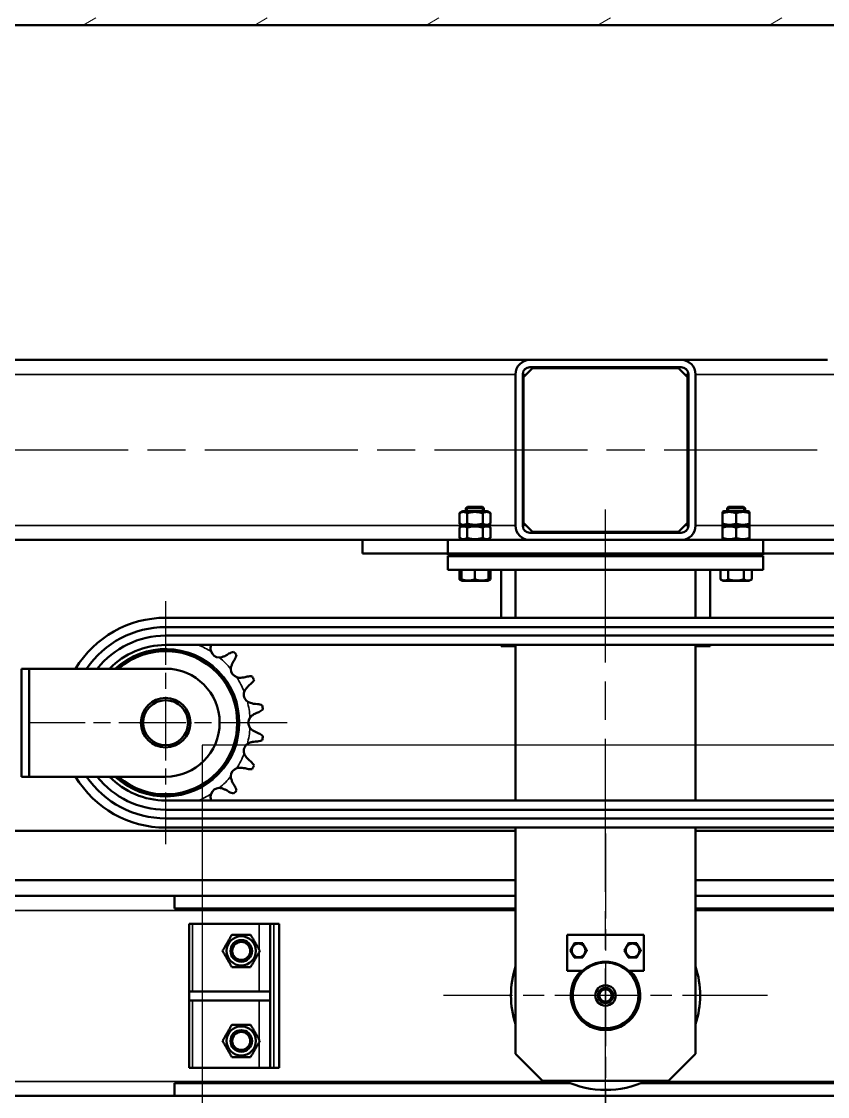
# Model space of a CAD drawing. Header units: millimetres. Extents: x 0 to 25230, y 0 to 17820.
# Drawn here: x 9365 to 10260, y 13495 to 14689 of the extents above; entities that cross this region are included whole.
import ezdxf

# ---------------------------------------------------------------- set-up
doc = ezdxf.new("R2010")
doc.units = ezdxf.units.MM
doc.header["$LTSCALE"] = 30
doc.linetypes.add('CHAIN', pattern=[0.7087, 0.4724, -0.0591, 0.1181, -0.0591])
for name, color, linetype, lineweight in [('Видимые тонкие (ГОСТ)', 7, 'Continuous', 35), ('Видимый контур (ГОСТ)', 7, 'Continuous', 50), ('Граница выносного элемента (ГОСТ)', 7, 'Continuous', 25), ('Линия резьбы (ГОСТ)', 7, 'Continuous', 25), ('Маркер центра (ГОСТ)', 7, 'Continuous', 25), ('Осевая линия (ГОСТ)', 7, 'Continuous', 25), ('Штриховка (ГОСТ)', 7, 'Continuous', 18)]:
    doc.layers.add(name, color=color, linetype=linetype, lineweight=lineweight)

# ---------------------------------------------------------------- blocks, each defined once
blk = doc.blocks.new('2dDetail7')
at = {"layer": 'Граница выносного элемента (ГОСТ)', "flags": 128}
blk.add_lwpolyline([(318.84, 442.347), (540.333, 442.347), (540.333, 462.83), (318.84, 462.83), (318.84, 442.347)], dxfattribs=at)

msp = doc.modelspace()

# ---------------------------------------------------------------- hatches: boundary and pattern name
at = {"layer": 'Штриховка (ГОСТ)'}
h = msp.add_hatch(dxfattribs=at)
h.set_pattern_fill('ANSI31', color=256, scale=762, angle=-14.9999778, style=0)
h.set_pattern_definition([(30, (0, 0), (-47.62503, 82.4889), [])])
edge = h.paths.add_edge_path()
edge.add_spline(control_points=[(13126.2136, 14684.9985), (13171.4757, 14684.9985), (13217.859, 14684.9921), (13312.2639, 14685.0405), (13360.2856, 14685.0945), (13457.3635, 14685.5099), (13506.4194, 14685.8721), (13604.9609, 14687.3268), (13654.4465, 14688.4215), (13802.6382, 14693.634), (13901.0755, 14699.6947), (14044.4847, 14716.3093), (14091.5807, 14723.1007), (14183.746, 14739.7229), (14228.8152, 14749.5538), (14295.9202, 14767.3033), (14320.2669, 14774.3433), (14369.5801, 14790.224), (14394.5456, 14799.0676), (14443.7764, 14818.4457), (14468.0453, 14828.9849), (14514.6718, 14851.3758), (14537.0284, 14863.2298), (14580.5005, 14888.5339), (14603.5752, 14903.3166), (14637.4928, 14927.8137), (14648.6847, 14936.3645), (14670.6272, 14954.1858), (14681.3778, 14963.4563), (14702.2443, 14982.642), (14712.3638, 14992.5609), (14731.8031, 15012.9483), (14741.1227, 15023.417), (14758.8187, 15044.7739), (14767.1956, 15055.6629), (14782.8982, 15077.7029), (14790.2239, 15088.8539), (14802.1959, 15108.6519), (14807.3998, 15117.8342), (14817.3966, 15136.9523), (14822.1888, 15146.8887), (14831.0605, 15167.0688), (14835.1407, 15177.3148), (14842.4149, 15197.6157), (14845.6091, 15207.6706), (14850.8742, 15226.3387), (14853.2453, 15235.8379), (14857.4001, 15255.413), (14859.1833, 15265.4891), (14862.0191, 15285.7403), (14863.0719, 15295.9177), (14864.4359, 15315.8793), (14864.7475, 15325.6635), (14864.7475, 15344.3334), (14864.4359, 15354.1177), (14863.0719, 15374.0793), (14862.0191, 15384.2566), (14859.1833, 15404.5079), (14857.4001, 15414.5839), (14853.2453, 15434.1591), (14850.8742, 15443.6583), (14845.6091, 15462.3264), (14842.4149, 15472.3813), (14835.1407, 15492.6822), (14831.0605, 15502.9282), (14822.1888, 15523.1083), (14817.3966, 15533.0446), (14807.3998, 15552.1628), (14802.1959, 15561.345), (14790.2239, 15581.143), (14782.8982, 15592.2941), (14767.1956, 15614.334), (14758.8187, 15625.223), (14741.1227, 15646.58), (14731.8031, 15657.0487), (14712.3638, 15677.4361), (14702.2443, 15687.3549), (14681.3778, 15706.5407), (14670.6272, 15715.8112), (14648.6847, 15733.6324), (14637.4928, 15742.1833), (14603.5752, 15766.6803), (14580.5005, 15781.463), (14537.0284, 15806.7671), (14514.6718, 15818.6211), (14468.0453, 15841.0121), (14443.7764, 15851.5512), (14394.5456, 15870.9293), (14369.5801, 15879.773), (14320.2669, 15895.6536), (14295.9202, 15902.6936), (14228.8152, 15920.4432), (14183.746, 15930.274), (14091.5807, 15946.8962), (14044.4847, 15953.6877), (13901.0755, 15970.3023), (13802.6382, 15976.363), (13654.4465, 15981.5755), (13604.9609, 15982.6701), (13506.4194, 15984.1249), (13457.3635, 15984.4871), (13360.2856, 15984.9024), (13312.2639, 15984.9564), (13217.859, 15985.0049), (13171.4757, 15984.9985), (13126.2136, 15984.9985)], knot_values=[0, 0, 0, 0, 13.578625195, 13.578625195, 27.15725039, 27.15725039, 40.735875585, 40.735875585, 54.314500781, 54.314500781, 81.471751171, 81.471751171, 95.050376366, 95.050376366, 108.629001561, 108.629001561, 115.874190743, 115.874190743, 123.119379925, 123.119379925, 130.364569107, 130.364569107, 137.609758289, 137.609758289, 145.454657742, 145.454657742, 149.377107469, 149.377107469, 153.299557196, 153.299557196, 157.222006923, 157.222006923, 161.14445665, 161.14445665, 165.066906377, 165.066906377, 168.989356104, 168.989356104, 172.007790596, 172.007790596, 175.026225088, 175.026225088, 178.04465958, 178.04465958, 181.063094072, 181.063094072, 183.863577234, 183.863577234, 186.664060397, 186.664060397, 189.46454356, 189.46454356, 192.265026722, 192.265026722, 195.065509885, 195.065509885, 197.865993047, 197.865993047, 200.66647621, 200.66647621, 203.466959373, 203.466959373, 206.485393864, 206.485393864, 209.503828356, 209.503828356, 212.522262848, 212.522262848, 215.54069734, 215.54069734, 219.463147067, 219.463147067, 223.385596794, 223.385596794, 227.308046521, 227.308046521, 231.230496248, 231.230496248, 235.152945975, 235.152945975, 239.075395702, 239.075395702, 246.920295156, 246.920295156, 254.165484338, 254.165484338, 261.410673519, 261.410673519, 268.655862701, 268.655862701, 275.901051883, 275.901051883, 289.479677078, 289.479677078, 303.058302273, 303.058302273, 330.215552664, 330.215552664, 343.794177859, 343.794177859, 357.372803054, 357.372803054, 370.951428249, 370.951428249, 384.530053444, 384.530053444, 384.530053444, 384.530053444], degree=3, periodic=0)
edge.add_line((13126.2136, 15984.9985), (7213.0679, 15984.9985))
edge.add_line((7213.0679, 15984.9985), (7213.0679, 15976.9985))
edge.add_line((7213.0679, 15976.9985), (13126.2136, 15976.9985))
edge.add_spline(control_points=[(13126.2136, 15976.9985), (13171.1811, 15976.9985), (13217.2625, 15977.0048), (13311.0534, 15976.957), (13358.7629, 15976.9037), (13455.2105, 15976.4939), (13503.9483, 15976.1366), (13601.8518, 15974.701), (13651.0175, 15973.6207), (13798.2537, 15968.4748), (13896.0594, 15962.4909), (14038.5563, 15946.0726), (14085.354, 15939.36), (14176.9388, 15922.9246), (14221.7259, 15913.2017), (14288.3553, 15895.6555), (14312.4917, 15888.7076), (14361.3833, 15873.0341), (14386.1375, 15864.3054), (14434.9572, 15845.1774), (14459.026, 15834.7733), (14505.274, 15812.6659), (14527.452, 15800.9604), (14570.5736, 15775.9737), (14593.462, 15761.3766), (14638.3294, 15729.1151), (14660.3054, 15711.4466), (14691.3707, 15683.0054), (14701.4154, 15673.2013), (14720.7125, 15653.0463), (14729.9647, 15642.6952), (14747.534, 15621.5742), (14755.8515, 15610.8035), (14771.4433, 15588.9985), (14778.7176, 15577.9642), (14790.5904, 15558.3938), (14795.7432, 15549.3313), (14805.6427, 15530.4608), (14810.3886, 15520.6524), (14819.1752, 15500.7305), (14823.2164, 15490.6147), (14830.4216, 15470.5702), (14833.5855, 15460.6415), (14838.7982, 15442.2148), (14841.1446, 15432.8428), (14845.2565, 15413.5289), (14847.0214, 15403.587), (14849.8282, 15383.6049), (14850.8702, 15373.5625), (14852.2204, 15353.8651), (14852.5288, 15344.2102), (14852.5288, 15325.7868), (14852.2204, 15316.1319), (14850.8702, 15296.4345), (14849.8282, 15286.3921), (14847.0214, 15266.4099), (14845.2565, 15256.468), (14841.1446, 15237.1542), (14838.7982, 15227.7822), (14833.5855, 15209.3555), (14830.4216, 15199.4268), (14823.2164, 15179.3822), (14819.1752, 15169.2664), (14810.3886, 15149.3445), (14805.6427, 15139.5362), (14795.7432, 15120.6657), (14790.5904, 15111.6032), (14778.7176, 15092.0328), (14771.4433, 15080.9985), (14755.8515, 15059.1935), (14747.534, 15048.4228), (14729.9647, 15027.3017), (14720.7125, 15016.9507), (14701.4154, 14996.7956), (14691.3707, 14986.9916), (14660.3054, 14958.5503), (14638.3294, 14940.8818), (14593.462, 14908.6204), (14570.5736, 14894.0233), (14527.452, 14869.0366), (14505.274, 14857.331), (14459.026, 14835.2237), (14434.9572, 14824.8196), (14386.1375, 14805.6916), (14361.3833, 14796.9629), (14312.4917, 14781.2893), (14288.3553, 14774.3415), (14221.7259, 14756.7952), (14176.9388, 14747.0724), (14085.354, 14730.637), (14038.5563, 14723.9243), (13896.0594, 14707.506), (13798.2537, 14701.5222), (13651.0175, 14696.3763), (13601.8518, 14695.296), (13503.9483, 14693.8603), (13455.2105, 14693.503), (13358.7629, 14693.0932), (13311.0534, 14693.0399), (13217.2625, 14692.9922), (13171.1811, 14692.9985), (13126.2136, 14692.9985)], knot_values=[-381.414228424, -381.414228424, -381.414228424, -381.414228424, -367.923982267, -367.923982267, -354.433736111, -354.433736111, -340.943489954, -340.943489954, -327.453243798, -327.453243798, -300.472751485, -300.472751485, -286.982505328, -286.982505328, -273.492259172, -273.492259172, -266.312187412, -266.312187412, -259.132115652, -259.132115652, -251.952043891, -251.952043891, -244.771972131, -244.771972131, -237.00070509, -237.00070509, -229.229438049, -229.229438049, -225.343804529, -225.343804529, -221.458171008, -221.458171008, -217.572537488, -217.572537488, -213.686903967, -213.686903967, -210.705460386, -210.705460386, -207.724016804, -207.724016804, -204.742573223, -204.742573223, -201.761129641, -201.761129641, -198.997625784, -198.997625784, -196.234121927, -196.234121927, -193.470618069, -193.470618069, -190.707114212, -190.707114212, -187.943610355, -187.943610355, -185.180106497, -185.180106497, -182.41660264, -182.41660264, -179.653098783, -179.653098783, -176.671655201, -176.671655201, -173.69021162, -173.69021162, -170.708768038, -170.708768038, -167.727324457, -167.727324457, -163.841690936, -163.841690936, -159.956057416, -159.956057416, -156.070423895, -156.070423895, -152.184790375, -152.184790375, -144.413523334, -144.413523334, -136.642256293, -136.642256293, -129.462184532, -129.462184532, -122.282112772, -122.282112772, -115.102041012, -115.102041012, -107.921969252, -107.921969252, -94.431723096, -94.431723096, -80.941476939, -80.941476939, -53.960984626, -53.960984626, -40.47073847, -40.47073847, -26.980492313, -26.980492313, -13.490246157, -13.490246157, 0, 0, 0, 0], degree=3, periodic=0)
edge.add_line((13126.2136, 14692.9985), (7213.0679, 14692.9985))
edge.add_line((7213.0679, 14692.9985), (7213.0679, 14684.9985))
edge.add_line((7213.0679, 14684.9985), (7413.0679, 14684.9985))
edge.add_line((7413.0679, 14684.9985), (13126.2136, 14684.9985))

# ---------------------------------------------------------------- linework, layer by layer
at = {"layer": 'Видимые тонкие (ГОСТ)'}
for p, q in [((7721.0679, 14296.9985), (9913.0679, 14296.9985)), ((9921.0679, 14296.9985), (9925.0679, 14296.9985)), ((10101.0679, 14296.9985), (10105.0679, 14296.9985)), ((10113.0679, 14296.9985), (10577.0679, 14296.9985)), ((7689.0679, 14128.9985), (9854.5679, 14128.9985)), ((9881.5679, 14128.9985), (9913.0679, 14128.9985)), ((9921.0679, 14128.9985), (9925.0679, 14128.9985)), ((10101.0679, 14128.9985), (10105.0679, 14128.9985)), ((10113.0679, 14128.9985), (10144.5679, 14128.9985)), ((10171.5679, 14128.9985), (10564.0679, 14128.9985)), ((9222.5679, 13701.4985), (9913.0679, 13701.4985)), ((10113.0679, 13701.4985), (17251.6561, 13701.4985)), ((9554.5679, 13611.4985), (9554.5679, 13686.4985)), ((9628.5679, 13657.8575), (9628.5679, 13686.4985)), ((9644.5679, 13526.4985), (9644.5679, 13686.4985)), ((9628.5679, 13611.4985), (9628.5679, 13655.1395)), ((9554.5679, 13526.4985), (9554.5679, 13601.4985)), ((9628.5679, 13557.8575), (9628.5679, 13601.4985)), ((9628.5679, 13526.4985), (9628.5679, 13555.1395)), ((9222.5679, 13511.4985), (9969.4244, 13511.4985)), ((10056.7113, 13511.4985), (16590.7833, 13511.4985))]:
    msp.add_line(p, q, dxfattribs=at)
for radius, start, end in [(82.215, 226.8691132, 133.1308868), (93.8, 57.4055873, 67.0576597), (93.8, 39.4055873, 50.5944127), (93.8, 21.4055873, 32.5944127), (93.8, 3.4055873, 14.5944127), (93.8, 345.4055873, 356.5944127), (93.8, 327.4055873, 338.5944127), (93.8, 309.4055873, 320.5944127), (93.8, 292.9423403, 302.5944127)]:
    msp.add_arc((9524.5679, 13909.9985), radius, start, end, dxfattribs=at)
at = {"layer": 'Видимый контур (ГОСТ)'}
for p, q in [((7213.0679, 14684.9985), (13126.2136, 14684.9985)), ((8016.6213, 14312.9985), (9929.0679, 14312.9985)), ((9929.0679, 14312.9985), (10097.0679, 14312.9985)), ((10097.0679, 14312.9985), (10259.5145, 14312.9985)), ((9913.0679, 14128.9985), (9913.0679, 14296.9985)), ((9921.0679, 14296.9985), (9921.0679, 14128.9985)), ((9932.0679, 14303.9985), (9922.0679, 14293.9985)), ((10097.0679, 14304.9985), (9929.0679, 14304.9985)), ((10094.0679, 14303.9985), (9932.0679, 14303.9985)), ((10104.0679, 14293.9985), (10094.0679, 14303.9985)), ((10105.0679, 14128.9985), (10105.0679, 14296.9985)), ((10113.0679, 14296.9985), (10113.0679, 14128.9985)), ((9922.0679, 14293.9985), (9922.0679, 14131.9985)), ((10104.0679, 14131.9985), (10104.0679, 14293.9985)), ((9854.5679, 14144.9985), (9850.7474, 14142.7927)), ((9850.7474, 14142.7927), (9850.7474, 14131.2043)), ((9881.5679, 14144.9985), (9854.5679, 14144.9985)), ((9859.7346, 14149.9985), (9858.0679, 14148.3318)), ((9878.0679, 14148.3318), (9858.0679, 14148.3318)), ((9858.0679, 14144.9985), (9858.0679, 14148.3318)), ((9859.4076, 14142.7927), (9859.4076, 14131.2043)), ((9859.7346, 14149.9985), (9876.4012, 14149.9985)), ((9876.4012, 14149.9985), (9878.0679, 14148.3318)), ((9876.7281, 14142.7927), (9876.7281, 14131.2043)), ((9878.0679, 14144.9985), (9878.0679, 14148.3318)), ((9881.5679, 14144.9985), (9885.3884, 14142.7927)), ((9885.3884, 14142.7927), (9885.3884, 14131.2043)), ((10144.5679, 14144.9985), (10143.0679, 14144.1325)), ((10143.0679, 14142.7927), (10143.0679, 14144.1325)), ((10143.0679, 14142.7927), (10143.0679, 14131.2043)), ((10171.5679, 14144.9985), (10144.5679, 14144.9985)), ((10149.7346, 14149.9985), (10148.0679, 14148.3318)), ((10168.0679, 14148.3318), (10148.0679, 14148.3318)), ((10148.0679, 14144.9985), (10148.0679, 14148.3318)), ((10149.7346, 14149.9985), (10166.4012, 14149.9985)), ((10158.0679, 14142.7927), (10158.0679, 14131.2043)), ((10166.4012, 14149.9985), (10168.0679, 14148.3318)), ((10168.0679, 14144.9985), (10168.0679, 14148.3318)), ((10171.5679, 14144.9985), (10173.0679, 14144.1325)), ((10173.0679, 14144.1325), (10173.0679, 14142.7927)), ((10173.0679, 14142.7927), (10173.0679, 14131.2043)), ((9854.5679, 14128.9985), (9850.7474, 14131.2043)), ((9854.5679, 14128.9985), (9850.7474, 14126.7927)), ((9881.5679, 14128.9985), (9854.5679, 14128.9985)), ((9854.5679, 14128.9985), (9881.5679, 14128.9985)), ((9881.5679, 14128.9985), (9885.3884, 14131.2043)), ((9881.5679, 14128.9985), (9885.3884, 14126.7927)), ((9922.0679, 14131.9985), (9932.0679, 14121.9985)), ((10094.0679, 14121.9985), (10104.0679, 14131.9985)), ((10143.0679, 14129.8645), (10143.0679, 14131.2043)), ((10144.5679, 14128.9985), (10143.0679, 14129.8645)), ((10144.5679, 14128.9985), (10143.0679, 14128.1325)), ((10143.0679, 14126.7927), (10143.0679, 14128.1325)), ((10171.5679, 14128.9985), (10144.5679, 14128.9985)), ((10144.5679, 14128.9985), (10171.5679, 14128.9985)), ((10171.5679, 14128.9985), (10173.0679, 14129.8645)), ((10171.5679, 14128.9985), (10173.0679, 14128.1325)), ((10173.0679, 14131.2043), (10173.0679, 14129.8645)), ((10173.0679, 14128.1325), (10173.0679, 14126.7927)), ((9850.7474, 14126.7927), (9850.7474, 14115.2043)), ((9859.4076, 14126.7927), (9859.4076, 14115.2043)), ((9876.7281, 14126.7927), (9876.7281, 14115.2043)), ((9885.3884, 14126.7927), (9885.3884, 14115.2043)), ((9929.0679, 14120.9985), (10097.0679, 14120.9985)), ((9932.0679, 14121.9985), (10094.0679, 14121.9985)), ((10143.0679, 14126.7927), (10143.0679, 14115.2043)), ((10158.0679, 14126.7927), (10158.0679, 14115.2043)), ((10173.0679, 14126.7927), (10173.0679, 14115.2043)), ((7836.0679, 14112.9985), (9743.0679, 14112.9985)), ((9743.0679, 14112.9985), (9838.0679, 14112.9985)), ((9743.0679, 14097.9985), (9743.0679, 14112.9985)), ((9838.0679, 14112.9985), (9929.0679, 14112.9985)), ((9838.0679, 14097.9985), (9838.0679, 14112.9985)), ((9854.5679, 14112.9985), (9850.7474, 14115.2043)), ((9881.5679, 14112.9985), (9885.3884, 14115.2043)), ((10097.0679, 14112.9985), (9929.0679, 14112.9985)), ((10097.0679, 14112.9985), (10188.0679, 14112.9985)), ((10143.0679, 14113.8645), (10143.0679, 14115.2043)), ((10144.5679, 14112.9985), (10143.0679, 14113.8645)), ((10171.5679, 14112.9985), (10173.0679, 14113.8645)), ((10173.0679, 14115.2043), (10173.0679, 14113.8645)), ((10188.0679, 14112.9985), (10283.0679, 14112.9985)), ((10188.0679, 14097.9985), (10188.0679, 14112.9985)), ((9743.0679, 14097.9985), (9838.0679, 14097.9985)), ((9838.0679, 14097.9985), (10188.0679, 14097.9985)), ((9838.0679, 14096.9985), (9838.0679, 14097.9985)), ((9838.0679, 14097.9985), (10188.0679, 14097.9985)), ((9838.0679, 14096.9985), (10188.0679, 14096.9985)), ((9838.0679, 14095.9985), (9838.0679, 14096.9985)), ((9838.0679, 14096.9985), (10188.0679, 14096.9985)), ((9838.0679, 14095.9985), (10188.0679, 14095.9985)), ((9838.0679, 14094.9985), (10188.0679, 14094.9985)), ((9838.0679, 14079.9985), (9838.0679, 14094.9985)), ((9858.0679, 14094.9985), (9858.0679, 14095.9985)), ((9878.0679, 14094.9985), (9878.0679, 14095.9985)), ((10148.0679, 14094.9985), (10148.0679, 14095.9985)), ((10168.0679, 14094.9985), (10168.0679, 14095.9985)), ((10188.0679, 14096.9985), (10188.0679, 14097.9985)), ((10188.0679, 14097.9985), (10283.0679, 14097.9985)), ((10188.0679, 14095.9985), (10188.0679, 14096.9985)), ((10188.0679, 14079.9985), (10188.0679, 14094.9985)), ((9838.0679, 14079.9985), (10188.0679, 14079.9985)), ((9850.7474, 14069.2712), (9850.7474, 14079.9985)), ((9853.0679, 14067.9315), (9850.7474, 14069.2712)), ((9853.0679, 14069.2712), (9853.0679, 14079.9985)), ((9853.0679, 14069.2712), (9853.0679, 14067.9315)), ((9868.0679, 14069.2712), (9868.0679, 14079.9985)), ((9883.0679, 14069.2712), (9883.0679, 14079.9985)), ((9883.0679, 14067.9315), (9883.0679, 14069.2712)), ((9883.0679, 14067.9315), (9885.3884, 14069.2712)), ((9885.3884, 14069.2712), (9885.3884, 14079.9985)), ((9913.0679, 14079.9985), (9897.0679, 14079.9985)), ((9897.0679, 14026.5787), (9897.0679, 14079.9985)), ((9913.0679, 14026.5787), (9913.0679, 14079.9985)), ((10129.0679, 14079.9985), (10113.0679, 14079.9985)), ((10113.0679, 14026.5787), (10113.0679, 14079.9985)), ((10129.0679, 14026.5787), (10129.0679, 14079.9985)), ((10140.7474, 14069.2712), (10140.7474, 14079.9985)), ((10143.8179, 14067.4985), (10140.7474, 14069.2712)), ((10149.4076, 14069.2712), (10149.4076, 14079.9985)), ((10166.7281, 14069.2712), (10166.7281, 14079.9985)), ((10172.3179, 14067.4985), (10175.3884, 14069.2712)), ((10175.3884, 14069.2712), (10175.3884, 14079.9985)), ((9853.8179, 14067.4985), (9853.0679, 14067.9315)), ((9882.3179, 14067.4985), (9853.8179, 14067.4985)), ((9882.3179, 14067.4985), (9883.0679, 14067.9315)), ((10172.3179, 14067.4985), (10143.8179, 14067.4985)), ((10488.0679, 14026.5787), (9524.5679, 14026.5787)), ((10488.0679, 14016.2437), (9524.5679, 14016.2437)), ((10488.0679, 14006.7137), (9524.5679, 14006.7137)), ((10488.0679, 13996.3787), (9524.5679, 13996.3787)), ((9594.9191, 13986.7059), (9592.8953, 13985.4802)), ((9897.0679, 13994.9985), (9897.0679, 13996.3787)), ((9913.0679, 13994.9985), (9897.0679, 13994.9985)), ((9913.0679, 13994.9985), (9913.0679, 13996.3787)), ((9913.0679, 13994.9985), (9913.0679, 13823.6183)), ((10113.0679, 13994.9985), (10113.0679, 13996.3787)), ((10113.0679, 13823.6183), (10113.0679, 13994.9985)), ((10129.0679, 13994.9985), (10113.0679, 13994.9985)), ((10129.0679, 13994.9985), (10129.0679, 13996.3787)), ((9600.0496, 13978.3259), (9601.2753, 13980.3497)), ((9364.5679, 13969.9985), (9364.6152, 13969.9985)), ((9364.6152, 13969.9985), (9364.6152, 13849.9985)), ((9364.6152, 13969.9985), (9373.0062, 13969.9985)), ((9373.0062, 13969.9985), (9373.0062, 13849.9985)), ((9373.0062, 13969.9985), (9524.5679, 13969.9985)), ((9615.1798, 13961.2118), (9612.8763, 13960.6716)), ((9617.4696, 13951.6566), (9619.2607, 13953.2026)), ((9626.5707, 13930.7047), (9624.213, 13930.9026)), ((9625.7958, 13920.9095), (9627.9769, 13921.8263)), ((9624.213, 13889.0943), (9626.5707, 13889.2923)), ((9627.9769, 13898.1706), (9625.7958, 13899.0875)), ((9619.2607, 13866.7944), (9617.4696, 13868.3404)), ((9612.8763, 13859.3254), (9615.1798, 13858.7851)), ((9364.6152, 13849.9985), (9364.5679, 13849.9985)), ((9373.0062, 13849.9985), (9364.6152, 13849.9985)), ((9524.5679, 13849.9985), (9373.0062, 13849.9985)), ((9601.2753, 13839.6472), (9600.0496, 13841.671)), ((9592.8953, 13834.5167), (9594.9191, 13833.2911)), ((9524.5679, 13823.6183), (17199.0679, 13823.6183)), ((9524.5679, 13813.2833), (17179.0679, 13813.2833)), ((9524.5679, 13803.7533), (17179.0679, 13803.7533)), ((9222.5679, 13789.9985), (9913.0679, 13789.9985)), ((9524.5679, 13793.4183), (17179.0679, 13793.4183)), ((9913.0679, 13793.4183), (9913.0679, 13541.9985)), ((10113.0679, 13541.9985), (10113.0679, 13793.4183)), ((10113.0679, 13789.9985), (10519.5832, 13789.9985)), ((9222.5679, 13734.9985), (9913.0679, 13734.9985)), ((10113.0679, 13734.9985), (17129.0679, 13734.9985)), ((9222.5679, 13717.4985), (9534.5679, 13717.4985)), ((9534.5679, 13717.4985), (9913.0679, 13717.4985)), ((9534.5679, 13717.4985), (9534.5679, 13703.4985)), ((10113.0679, 13717.4985), (16234.5679, 13717.4985)), ((9913.0679, 13703.4985), (9534.5679, 13703.4985)), ((16234.5679, 13703.4985), (10113.0679, 13703.4985)), ((9550.5679, 13686.4985), (9554.5679, 13686.4985)), ((9550.5679, 13611.4985), (9550.5679, 13686.4985)), ((9628.5679, 13686.4985), (9554.5679, 13686.4985)), ((9640.5679, 13686.4985), (9628.5679, 13686.4985)), ((9640.5679, 13686.4985), (9644.5679, 13686.4985)), ((9640.5679, 13611.4985), (9640.5679, 13686.4985)), ((9650.5679, 13686.4985), (9644.5679, 13686.4985)), ((9650.5679, 13526.4985), (9650.5679, 13686.4985)), ((9970.5679, 13674.4985), (9970.5679, 13634.4985)), ((10055.5679, 13674.4985), (9970.5679, 13674.4985)), ((10055.5679, 13634.4985), (10055.5679, 13674.4985)), ((9970.5679, 13634.4985), (9987.5728, 13634.4985)), ((10038.563, 13634.4985), (10055.5679, 13634.4985)), ((9550.5679, 13611.4985), (9640.5679, 13611.4985)), ((9550.5679, 13601.4985), (9550.5679, 13611.4985)), ((9640.5679, 13601.4985), (9640.5679, 13611.4985)), ((9550.5679, 13526.4985), (9550.5679, 13601.4985)), ((9640.5679, 13601.4985), (9550.5679, 13601.4985)), ((9640.5679, 13526.4985), (9640.5679, 13601.4985)), ((9943.0679, 13511.9985), (9913.0679, 13541.9985)), ((10113.0679, 13541.9985), (10083.0679, 13511.9985)), ((9550.5679, 13526.4985), (9554.5679, 13526.4985)), ((9628.5679, 13526.4985), (9554.5679, 13526.4985)), ((9640.5679, 13526.4985), (9628.5679, 13526.4985)), ((9640.5679, 13526.4985), (9644.5679, 13526.4985)), ((9650.5679, 13526.4985), (9644.5679, 13526.4985)), ((9534.5679, 13509.4985), (9974.0967, 13509.4985)), ((9534.5679, 13509.4985), (9534.5679, 13495.4985)), ((9943.0679, 13511.9985), (10083.0679, 13511.9985)), ((10052.039, 13509.4985), (16234.5679, 13509.4985)), ((9222.5679, 13495.4985), (9534.5679, 13495.4985)), ((16234.5679, 13495.4985), (9534.5679, 13495.4985))]:
    msp.add_line(p, q, dxfattribs=at)
for centre, radius in [((9524.5679, 13909.9985), 27.5), ((9524.5679, 13909.9985), 25), ((9608.5679, 13656.4985), 16.2), ((9608.5679, 13656.4985), 12), ((9608.5679, 13656.4985), 10), ((9983.0679, 13656.9985), 7.6), ((10043.0679, 13656.9985), 7.6), ((10013.0679, 13606.9985), 37.5), ((10013.0679, 13606.9985), 36.5), ((10013.0679, 13606.9985), 11.3868), ((10013.0679, 13606.9985), 8.5), ((10013.0679, 13606.9985), 8.4675), ((10013.0679, 13606.9985), 6.9175), ((9608.5679, 13556.4985), 16.2), ((9608.5679, 13556.4985), 12), ((9608.5679, 13556.4985), 10)]:
    msp.add_circle(centre, radius, dxfattribs=at)
for centre, radius, start, end in [((9929.0679, 14296.9985), 16, 90, 180), ((10097.0679, 14296.9985), 16, 0, 90), ((9929.0679, 14296.9985), 8, 90, 180), ((10097.0679, 14296.9985), 8, 0, 90), ((9929.0679, 14128.9985), 16, 180, 270), ((9929.0679, 14128.9985), 8, 180, 270), ((10097.0679, 14128.9985), 8, 270, 0), ((10097.0679, 14128.9985), 16, 270, 0), ((9524.5679, 13909.9985), 116.5802, 90, 149.0247887), ((9524.5679, 13909.9985), 106.2452, 90, 145.6163571), ((9524.5679, 13909.9985), 96.7152, 90, 141.656241), ((9524.5679, 13909.9985), 86.3802, 90, 136.0043571), ((9524.5679, 13909.9985), 80.615, 228.0971529, 131.9028471), ((9524.5679, 13909.9985), 79.615, 228.9055294, 131.0944706), ((9584.2163, 13992.0975), 9.623, 198.617192, 269.382808), ((9524.5679, 13909.9985), 109.04, 43.8080987, 46.1919013), ((9524.5679, 13909.9985), 60, 270, 90), ((9606.6669, 13969.6469), 9.623, 180.617192, 251.382808), ((9524.5679, 13909.9985), 109.04, 25.8080987, 28.1919013), ((9621.0811, 13941.3575), 9.623, 162.617192, 233.382808), ((9524.5679, 13909.9985), 109.04, 7.8080987, 10.1919013), ((9626.0479, 13909.9985), 9.623, 144.617192, 215.382808), ((9524.5679, 13909.9985), 109.04, 349.8080987, 352.1919013), ((9621.0811, 13878.6394), 9.623, 126.617192, 197.382808), ((9606.6669, 13850.35), 9.623, 108.617192, 179.382808), ((9524.5679, 13909.9985), 109.04, 331.8080987, 334.1919013), ((9524.5679, 13909.9985), 116.5802, 210.9752113, 270), ((9524.5679, 13909.9985), 106.2452, 214.3836429, 270), ((9524.5679, 13909.9985), 96.7152, 218.343759, 270), ((9524.5679, 13909.9985), 86.3802, 223.9956429, 270), ((9584.2163, 13827.8994), 9.623, 90.617192, 161.382808), ((9524.5679, 13909.9985), 109.04, 313.8080987, 316.1919013), ((10013.0679, 13606.9985), 105, 162.2472098, 197.7527902), ((10013.0679, 13606.9985), 105, 342.2472098, 17.7527902), ((10013.0679, 13606.9985), 38.5919, 134.5544062, 45.4455938), ((10013.0679, 13606.9985), 105, 244.7912347, 295.2087653)]:
    msp.add_arc(centre, radius, start, end, dxfattribs=at)
for points, weights in [([(9859.4076, 14142.7927), (9855.0775, 14145.2927), (9850.7474, 14142.7927)], [1, 1.15470053838, 1]), ([(9876.7281, 14142.7927), (9868.0679, 14145.2927), (9859.4076, 14142.7927)], [1, 1.15470053838, 1]), ([(9885.3884, 14142.7927), (9881.0583, 14145.2927), (9876.7281, 14142.7927)], [1, 1.15470053838, 1]), ([(10158.0679, 14142.7927), (10150.5679, 14145.2927), (10143.0679, 14142.7927)], [1, 1.15470053838, 1]), ([(10173.0679, 14142.7927), (10165.5679, 14145.2927), (10158.0679, 14142.7927)], [1, 1.15470053838, 1]), ([(9850.7474, 14131.2043), (9855.0775, 14128.7043), (9859.4076, 14131.2043)], [1, 1.15470053838, 1]), ([(9859.4076, 14126.7927), (9855.0775, 14129.2927), (9850.7474, 14126.7927)], [1, 1.15470053838, 1]), ([(9859.4076, 14131.2043), (9868.0679, 14128.7043), (9876.7281, 14131.2043)], [1, 1.15470053838, 1]), ([(9876.7281, 14126.7927), (9868.0679, 14129.2927), (9859.4076, 14126.7927)], [1, 1.15470053838, 1]), ([(9876.7281, 14131.2043), (9881.0583, 14128.7043), (9885.3884, 14131.2043)], [1, 1.15470053838, 1]), ([(9885.3884, 14126.7927), (9881.0583, 14129.2927), (9876.7281, 14126.7927)], [1, 1.15470053838, 1]), ([(10143.0679, 14131.2043), (10150.5679, 14128.7043), (10158.0679, 14131.2043)], [1, 1.15470053838, 1]), ([(10158.0679, 14126.7927), (10150.5679, 14129.2927), (10143.0679, 14126.7927)], [1, 1.15470053838, 1]), ([(10158.0679, 14131.2043), (10165.5679, 14128.7043), (10173.0679, 14131.2043)], [1, 1.15470053838, 1]), ([(10173.0679, 14126.7927), (10165.5679, 14129.2927), (10158.0679, 14126.7927)], [1, 1.15470053838, 1]), ([(9850.7474, 14115.2043), (9855.0775, 14112.7043), (9859.4076, 14115.2043)], [1, 1.15470053838, 1]), ([(9859.4076, 14115.2043), (9868.0679, 14112.7043), (9876.7281, 14115.2043)], [1, 1.15470053838, 1]), ([(9876.7281, 14115.2043), (9881.0583, 14112.7043), (9885.3884, 14115.2043)], [1, 1.15470053838, 1]), ([(10143.0679, 14115.2043), (10150.5679, 14112.7043), (10158.0679, 14115.2043)], [1, 1.15470053838, 1]), ([(10158.0679, 14115.2043), (10165.5679, 14112.7043), (10173.0679, 14115.2043)], [1, 1.15470053838, 1]), ([(9853.0679, 14068.237), (9851.9709, 14068.5648), (9850.7474, 14069.2712)], [1.22833452485, 1.20590477449, 1.16025403784]), ([(9868.0679, 14069.2712), (9860.5679, 14066.7712), (9853.0679, 14069.2712)], [1.16025403784, 1.33974596216, 1.16025403784]), ([(9883.0679, 14069.2712), (9875.5679, 14066.7712), (9868.0679, 14069.2712)], [1.16025403784, 1.33974596216, 1.16025403784]), ([(9885.3884, 14069.2712), (9884.1649, 14068.5648), (9883.0679, 14068.237)], [1.16025403784, 1.20590477449, 1.22833452485]), ([(10149.4076, 14069.2712), (10145.0775, 14066.7712), (10140.7474, 14069.2712)], [1.16025403784, 1.33974596216, 1.16025403784]), ([(10166.7281, 14069.2712), (10158.0679, 14066.7712), (10149.4076, 14069.2712)], [1.16025403784, 1.33974596216, 1.16025403784]), ([(10175.3884, 14069.2712), (10171.0583, 14066.7712), (10166.7281, 14069.2712)], [1.16025403784, 1.33974596216, 1.16025403784]), ([(9587.7833, 13656.4985), (9592.9794, 13665.4985), (9598.1756, 13674.4985)], [1, 1.15470053838, 1]), ([(9598.1756, 13674.4985), (9608.5679, 13674.4985), (9618.9602, 13674.4985)], [1, 1.15470053838, 1]), ([(9618.9602, 13674.4985), (9624.1563, 13665.4985), (9629.3525, 13656.4985)], [1, 1.15470053838, 1]), ([(9978.4491, 13664.9985), (9976.1397, 13660.9985), (9973.8303, 13656.9985)], [1.16025403784, 1.33974596216, 1.16025403784]), ([(9987.6867, 13664.9985), (9983.0679, 13664.9985), (9978.4491, 13664.9985)], [1.16025403784, 1.33974596216, 1.16025403784]), ([(9992.3055, 13656.9985), (9989.9961, 13660.9985), (9987.6867, 13664.9985)], [1.16025403784, 1.33974596216, 1.16025403784]), ([(10038.4491, 13664.9985), (10036.1397, 13660.9985), (10033.8303, 13656.9985)], [1.16025403784, 1.33974596216, 1.16025403784]), ([(10047.6867, 13664.9985), (10043.0679, 13664.9985), (10038.4491, 13664.9985)], [1.16025403784, 1.33974596216, 1.16025403784]), ([(10052.3055, 13656.9985), (10049.9961, 13660.9985), (10047.6867, 13664.9985)], [1.16025403784, 1.33974596216, 1.16025403784]), ([(9598.1756, 13638.4985), (9592.9794, 13647.4985), (9587.7833, 13656.4985)], [1, 1.15470053838, 1]), ([(9629.3525, 13656.4985), (9624.1563, 13647.4985), (9618.9602, 13638.4985)], [1, 1.15470053838, 1]), ([(9973.8303, 13656.9985), (9976.1397, 13652.9985), (9978.4491, 13648.9985)], [1.16025403784, 1.33974596216, 1.16025403784]), ([(9987.6867, 13648.9985), (9989.9961, 13652.9985), (9992.3055, 13656.9985)], [1.16025403784, 1.33974596216, 1.16025403784]), ([(10033.8303, 13656.9985), (10036.1397, 13652.9985), (10038.4491, 13648.9985)], [1.16025403784, 1.33974596216, 1.16025403784]), ([(10047.6867, 13648.9985), (10049.9961, 13652.9985), (10052.3055, 13656.9985)], [1.16025403784, 1.33974596216, 1.16025403784]), ([(9618.9602, 13638.4985), (9608.5679, 13638.4985), (9598.1756, 13638.4985)], [1, 1.15470053838, 1]), ([(9978.4491, 13648.9985), (9983.0679, 13648.9985), (9987.6867, 13648.9985)], [1.16025403784, 1.33974596216, 1.16025403784]), ([(10038.4491, 13648.9985), (10043.0679, 13648.9985), (10047.6867, 13648.9985)], [1.16025403784, 1.33974596216, 1.16025403784]), ([(9587.7833, 13556.4985), (9592.9794, 13565.4985), (9598.1756, 13574.4985)], [1, 1.15470053838, 1]), ([(9598.1756, 13574.4985), (9608.5679, 13574.4985), (9618.9602, 13574.4985)], [1, 1.15470053838, 1]), ([(9618.9602, 13574.4985), (9624.1563, 13565.4985), (9629.3525, 13556.4985)], [1, 1.15470053838, 1]), ([(9598.1756, 13538.4985), (9592.9794, 13547.4985), (9587.7833, 13556.4985)], [1, 1.15470053838, 1]), ([(9629.3525, 13556.4985), (9624.1563, 13547.4985), (9618.9602, 13538.4985)], [1, 1.15470053838, 1]), ([(9618.9602, 13538.4985), (9608.5679, 13538.4985), (9598.1756, 13538.4985)], [1, 1.15470053838, 1])]:
    msp.add_rational_spline(points, weights, degree=2, dxfattribs=at)
for points, knots in [([(9574.5992, 13991.7617), (9574.5627, 13992.8057), (9574.5922, 13993.8467), (9574.7319, 13995.3833), (9574.7928, 13995.8832), (9574.8684, 13996.3787)], [-0.6682786953, -0.6682786953, -0.6682786953, -0.6682786953, -0.3543811054, -0.3543811054, -0.2012069395, -0.2012069395, -0.2012069395, -0.2012069395]), ([(9592.8953, 13985.4802), (9592.0378, 13984.9609), (9591.1422, 13984.4893), (9589.1324, 13983.5857), (9588.0162, 13983.1763), (9586.8688, 13982.8473)], [-0.668181658, -0.668181658, -0.668181658, -0.668181658, -0.3585897733, -0.3585897733, 0, 0, 0, 0]), ([(9586.8688, 13982.8473), (9586.0092, 13982.6008), (9585.1181, 13982.475), (9584.1848, 13982.4745), (9584.1488, 13982.4747), (9584.1127, 13982.4751)], [-1.7525851088, -1.7525851088, -1.7525851088, -1.7525851088, -1.4833139579, -1.4833139579, -1.4724792227, -1.4724792227, -1.4724792227, -1.4724792227]), ([(9597.4167, 13972.2994), (9597.7353, 13973.4105), (9598.1294, 13974.4926), (9599.0244, 13976.5073), (9599.5113, 13977.4371), (9600.0496, 13978.3259)], [-0.6682459205, -0.6682459205, -0.6682459205, -0.6682459205, -0.320945007, -0.320945007, 0, 0, 0, 0]), ([(9620.6725, 13961.5118), (9619.8488, 13961.6121), (9619.0124, 13961.6478), (9617.1748, 13961.5777), (9616.1731, 13961.4447), (9615.1798, 13961.2118)], [-0.5930777771, -0.5930777771, -0.5930777771, -0.5930777771, -0.3215099907, -0.3215099907, 0, 0, 0, 0]), ([(9613.1033, 13946.7386), (9613.7498, 13947.6972), (9614.4592, 13948.6048), (9615.933, 13950.2443), (9616.6832, 13950.9778), (9617.4696, 13951.6566)], [-0.6682459345, -0.6682459345, -0.6682459345, -0.6682459345, -0.3208533586, -0.3208533586, 0, 0, 0, 0]), ([(9611.8976, 13944.2324), (9611.9548, 13944.4153), (9612.0176, 13944.5966), (9612.3493, 13945.4694), (9612.6911, 13946.1276), (9613.1033, 13946.7386)], [-0.4126268254, -0.4126268254, -0.4126268254, -0.4126268254, -0.354982867, -0.354982867, -0.1323552973, -0.1323552973, -0.1323552973, -0.1323552973]), ([(9617.7898, 13932.3149), (9617.0218, 13932.5944), (9616.2921, 13932.9708), (9615.5248, 13933.4999), (9615.4325, 13933.566), (9615.3413, 13933.6337)], [-1.8843714997, -1.8843714997, -1.8843714997, -1.8843714997, -1.638721649, -1.638721649, -1.6046088447, -1.6046088447, -1.6046088447, -1.6046088447]), ([(9624.213, 13930.9026), (9622.8736, 13931.0151), (9621.5316, 13931.2371), (9619.3863, 13931.7794), (9618.5822, 13932.0265), (9617.7898, 13932.3149)], [-0.6683934107, -0.6683934107, -0.6683934107, -0.6683934107, -0.2533161226, -0.2533161226, 0, 0, 0, 0]), ([(9631.8873, 13929.2926), (9631.0386, 13929.6873), (9630.1493, 13930.0088), (9628.3661, 13930.4745), (9627.4775, 13930.6284), (9626.5707, 13930.7047)], [-0.5930515359, -0.5930515359, -0.5930515359, -0.5930515359, -0.2867352807, -0.2867352807, 0, 0, 0, 0]), ([(9620.1234, 13917.5815), (9620.9498, 13918.2272), (9621.8127, 13918.8172), (9623.7091, 13919.9468), (9624.7416, 13920.4663), (9625.7958, 13920.9095)], [-0.6682691277, -0.6682691277, -0.6682691277, -0.6682691277, -0.3531824461, -0.3531824461, 0, 0, 0, 0]), ([(9626.5707, 13889.2923), (9627.7024, 13889.3875), (9628.8053, 13889.6035), (9630.5596, 13890.1412), (9631.2355, 13890.4012), (9631.8873, 13890.7043)], [-0.5931703889, -0.5931703889, -0.5931703889, -0.5931703889, -0.2352792886, -0.2352792886, 0, 0, 0, 0]), ([(9617.7898, 13887.6821), (9618.8949, 13888.0843), (9620.0213, 13888.4056), (9622.1779, 13888.8605), (9623.1969, 13889.009), (9624.213, 13889.0943)], [-0.6682478038, -0.6682478038, -0.6682478038, -0.6682478038, -0.314936637, -0.314936637, 0, 0, 0, 0]), ([(9613.1033, 13873.2583), (9613.0044, 13873.4049), (9612.9096, 13873.5542), (9612.4406, 13874.3397), (9612.1363, 13875.0147), (9611.9073, 13875.7336), (9611.9024, 13875.7491), (9611.8976, 13875.7645)], [-1.7520586407, -1.7520586407, -1.7520586407, -1.7520586407, -1.69886571, -1.69886571, -1.4772816006, -1.4772816006, -1.4724177005, -1.4724177005, -1.4724177005, -1.4724177005]), ([(9617.4696, 13868.3404), (9616.711, 13868.9952), (9615.9859, 13869.7011), (9614.5054, 13871.3333), (9613.7709, 13872.2685), (9613.1033, 13873.2583)], [-0.6681817129, -0.6681817129, -0.6681817129, -0.6681817129, -0.3586758865, -0.3586758865, 0, 0, 0, 0]), ([(9606.3311, 13859.9672), (9607.3752, 13860.0036), (9608.4161, 13859.9741), (9610.6146, 13859.7744), (9611.7592, 13859.5874), (9612.8763, 13859.3254)], [-0.6682786953, -0.6682786953, -0.6682786953, -0.6682786953, -0.3543811054, -0.3543811054, 0, 0, 0, 0]), ([(9597.4167, 13847.6976), (9597.1702, 13848.5572), (9597.0444, 13849.4483), (9597.0439, 13850.3815), (9597.0441, 13850.4176), (9597.0445, 13850.4537)], [-1.7525851088, -1.7525851088, -1.7525851088, -1.7525851088, -1.4833139579, -1.4833139579, -1.4724792227, -1.4724792227, -1.4724792227, -1.4724792227]), ([(9600.0496, 13841.671), (9599.5303, 13842.5286), (9599.0587, 13843.4242), (9598.1551, 13845.434), (9597.7457, 13846.5502), (9597.4167, 13847.6976)], [-0.668181658, -0.668181658, -0.668181658, -0.668181658, -0.3585897733, -0.3585897733, 0, 0, 0, 0]), ([(9586.8688, 13837.1497), (9587.9799, 13836.831), (9589.062, 13836.437), (9591.0768, 13835.542), (9592.0065, 13835.055), (9592.8953, 13834.5167)], [-0.6682459205, -0.6682459205, -0.6682459205, -0.6682459205, -0.320945007, -0.320945007, 0, 0, 0, 0])]:
    msp.add_open_spline(points, degree=3, knots=knots, dxfattribs=at)
for points in [[(9575.0969, 13989.0254), (9574.7998, 13989.9073), (9574.6318, 13990.829), (9574.5992, 13991.7617)], [(9600.0503, 13988.6885), (9598.2702, 13988.3406), (9596.5303, 13987.6814), (9594.9191, 13986.7059)], [(9601.2753, 13980.3497), (9602.2508, 13981.9609), (9602.91, 13983.7008), (9603.258, 13985.4809)], [(9597.0445, 13969.5433), (9597.0344, 13970.4756), (9597.16, 13971.404), (9597.4167, 13972.2994)], [(9606.3311, 13960.0298), (9605.3994, 13960.0623), (9604.4777, 13960.2301), (9603.5948, 13960.5275)], [(9612.8763, 13960.6716), (9610.7602, 13960.1752), (9608.563, 13959.9518), (9606.3311, 13960.0298)], [(9619.2607, 13953.2026), (9620.6863, 13954.4335), (9621.8509, 13955.8845), (9622.7319, 13957.47)], [(9618.2022, 13915.5705), (9618.7411, 13916.3292), (9619.388, 13917.0069), (9620.1234, 13917.5815)], [(9627.9769, 13921.8263), (9629.7131, 13922.5564), (9631.2691, 13923.5766), (9632.5969, 13924.8122)], [(9620.1234, 13902.4155), (9619.3893, 13902.989), (9618.7421, 13903.6663), (9618.2022, 13904.4264)], [(9625.7958, 13899.0875), (9623.7922, 13899.9297), (9621.8833, 13901.0404), (9620.1234, 13902.4155)], [(9632.5969, 13895.1848), (9631.2691, 13896.4204), (9629.7131, 13897.4405), (9627.9769, 13898.1706)], [(9615.3413, 13886.3632), (9616.0882, 13886.9183), (9616.9129, 13887.3629), (9617.7898, 13887.6821)], [(9622.7319, 13862.527), (9621.8509, 13864.1125), (9620.6863, 13865.5635), (9619.2607, 13866.7944)], [(9603.5948, 13859.4695), (9604.4767, 13859.7666), (9605.3984, 13859.9346), (9606.3311, 13859.9672)], [(9615.1798, 13858.7851), (9617.0135, 13858.3553), (9618.872, 13858.266), (9620.6725, 13858.4851)], [(9574.5992, 13828.2353), (9574.6317, 13829.1669), (9574.7995, 13830.0886), (9575.0969, 13830.9715)], [(9584.1127, 13837.5219), (9585.045, 13837.5319), (9585.9734, 13837.4064), (9586.8688, 13837.1497)], [(9594.9191, 13833.2911), (9596.5303, 13832.3156), (9598.2702, 13831.6564), (9600.0503, 13831.3084)], [(9603.258, 13834.5161), (9602.91, 13836.2962), (9602.2508, 13838.0361), (9601.2753, 13839.6472)], [(9574.8683, 13823.6183), (9574.6376, 13825.1297), (9574.5447, 13826.674), (9574.5992, 13828.2353)]]:
    msp.add_open_spline(points, degree=3, dxfattribs=at)
at = {"layer": 'Линия резьбы (ГОСТ)'}
for p, q in [((9859.5674, 14149.8313), (9859.5674, 14144.9985)), ((9876.5684, 14144.9985), (9876.5684, 14149.8313)), ((10149.5674, 14149.8313), (10149.5674, 14144.9985)), ((10166.5684, 14144.9985), (10166.5684, 14149.8313))]:
    msp.add_line(p, q, dxfattribs=at)
for centre, radius, start, end in [((9608.5679, 13656.4985), 10.189, 350, 260), ((10013.0679, 13606.9985), 8, 260, 170), ((9608.5679, 13556.4985), 10.189, 350, 260)]:
    msp.add_arc(centre, radius, start, end, dxfattribs=at)
at = {"layer": 'Маркер центра (ГОСТ)', "linetype": 'CHAIN', "ltscale": 4.999628}
msp.add_line((9524.5679, 14044.9985), (9524.5679, 13774.9985), dxfattribs=at)
at = {"layer": 'Маркер центра (ГОСТ)', "linetype": 'CHAIN', "ltscale": 5.27739}
msp.add_line((9659.5679, 13909.9985), (9374.5679, 13909.9985), dxfattribs=at)
at = {"layer": 'Маркер центра (ГОСТ)', "linetype": 'CHAIN', "ltscale": 6.666203}
for p, q in [((10013.0679, 13786.9985), (10013.0679, 13426.9985)), ((10193.0679, 13606.9985), (9833.0679, 13606.9985))]:
    msp.add_line(p, q, dxfattribs=at)
at = {"layer": 'Осевая линия (ГОСТ)', "linetype": 'CHAIN', "ltscale": 11.993792}
for p, q in [((1408.0679, 14212.9985), (10888.0679, 14212.9985)), ((10013.0679, 13466.9985), (10013.0679, 14154.9985))]:
    msp.add_line(p, q, dxfattribs=at)

# ---------------------------------------------------------------- block references
at = {"layer": 'Граница выносного элемента (ГОСТ)', "xscale": 30, "yscale": 30, "zscale": 30}
msp.add_blockref('2dDetail7', (0, 0), dxfattribs=at)

doc.saveas('drawing.dxf')
